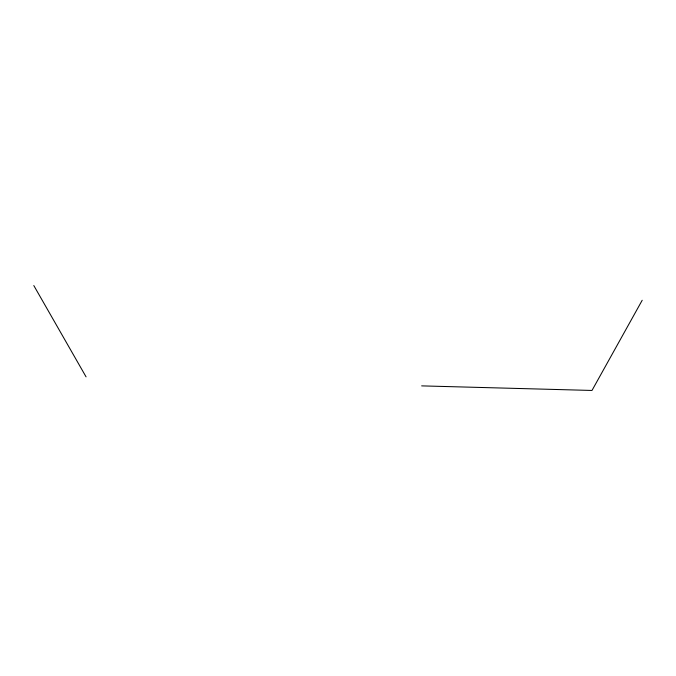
<?xml version="1.0" encoding="UTF-8"?>
<svg xmlns="http://www.w3.org/2000/svg" width="676" height="676" viewBox="0 0 676 676"><rect width="100%" height="100%" fill="white"/><g stroke="black" fill="none" stroke-linecap="round" stroke-linejoin="round"><path stroke-width="1.01" d="M642.2 300.262L591.99 390.458L421.655 385.878M33.8 285.542L86.063 376.853"/></g></svg>
